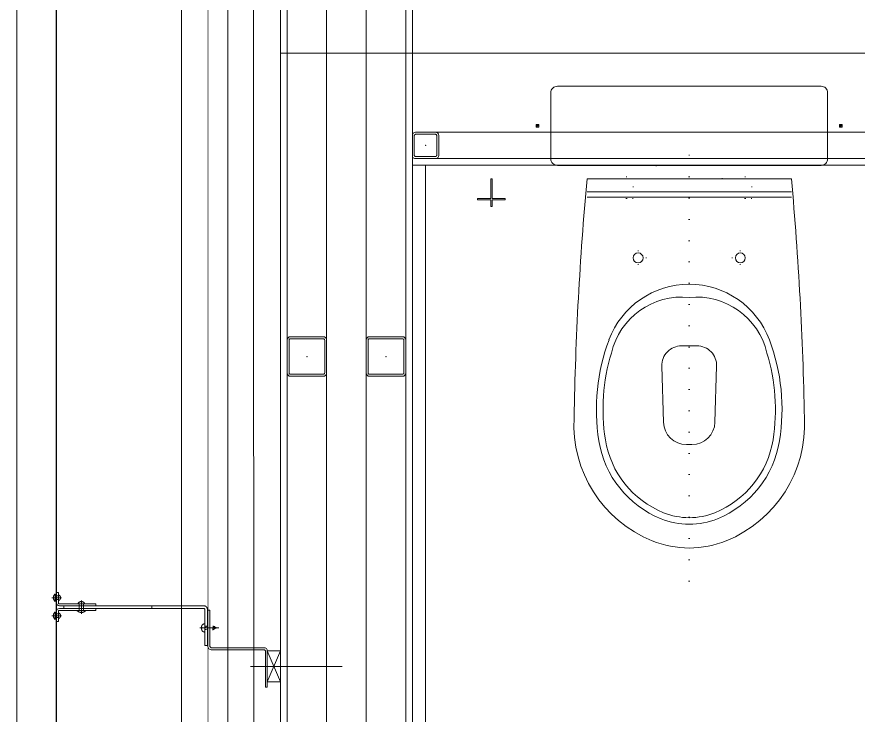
# Model space of a CAD drawing. Extents: x -2598 to 23780, y 0 to 8114.
# Drawn here: x 1122.5 to 1250.1, y 433.6 to 539.5 of the extents above; entities that cross this region are included whole.
import ezdxf

# ---------------------------------------------------------------- set-up
doc = ezdxf.new("R2010")
doc.units = 0
doc.header["$LTSCALE"] = 25
doc.header["$MEASUREMENT"] = 0
doc.linetypes.add('DOT2', pattern=[0.125, 0, -0.125])
doc.layers.get('0').update_dxf_attribs({"color": 9, "lineweight": 9})
for name, color, linetype, lineweight in [('05', 9, 'Continuous', 9), ('05V', 9, 'Continuous', 9), ('06D', 9, 'Continuous', 9), ('10', 9, 'Continuous', 9), ('11', 9, 'Continuous', 9), ('33', 9, 'BATTING', 9), ('35', 9, 'Continuous', 9), ('40B', 9, 'Continuous', 9)]:
    doc.layers.add(name, color=color, linetype=linetype, lineweight=lineweight)
doc.linetypes.add('BATTING', pattern='A,0.0001,-0.1,[134,ltypeshp.shx,S=0.1,R=0,X=-0.1,Y=0],-0.2,[134,ltypeshp.shx,S=0.1,R=180,X=0.1,Y=0],-0.1', length=0.4001)

# ---------------------------------------------------------------- blocks, each defined once
blk = doc.blocks.new('Prf-40x40')
for points in [[(1.5, -2), (-1.5, -2, -0.414214), (-2, -1.5), (-2, 1.5, -0.414214), (-1.5, 2), (1.5, 2, -0.414214), (2, 1.5), (2, -1.5, -0.414214)], [(1.5, -1.7), (-1.5, -1.7, -0.414214), (-1.7, -1.5), (-1.7, 1.5, -0.414214), (-1.5, 1.7), (1.5, 1.7, -0.414214), (1.7, 1.5), (1.7, -1.5, -0.414214)]]:
    blk.add_lwpolyline(points, format="xyb", close=True)
blk.add_point((0, 0))
blk = doc.blocks.new('p-san-klo07')
at = {"linetype": 'DOT2'}
for p, q in [((0, -75.02), (0, -9.02)), ((-7.75, -24.93), (-7.75, -26.02)), ((7.75, -24.93), (7.75, -26.02)), ((-6.49, -26.02), (-8.95, -26.02)), ((-7.75, -27.1), (-7.75, -26.02)), ((6.49, -26.02), (8.95, -26.02)), ((7.75, -27.1), (7.75, -26.02))]:
    blk.add_line(p, q, dxfattribs=at)
for p, q in [((0, -16.02), (-15.5, -16.02)), ((0, -16.02), (15.5, -16.02)), ((0, -16.82), (-15.5, -16.82)), ((0, -16.82), (15.5, -16.82)), ((0, -39.36), (-1.16, -39.36)), ((0, -39.36), (1.16, -39.36)), ((-4.16, -42.45), (-3.91, -50.93)), ((4.16, -42.45), (3.91, -50.93)), ((0, -54.33), (-0.41, -54.33)), ((-0.41, -54.33), (0, -54.33)), ((0.41, -54.33), (0, -54.33)), ((0, -54.33), (0.41, -54.33))]:
    blk.add_line(p, q)
for points in [[(-20, -12), (20, -12, 0.414214), (21, -11), (21, -1, 0.414214), (20, 0), (-20, 0, 0.414214), (-21, -1), (-21, -11, 0.414214)], [(-15.5, -14.02, 0.018163), (-17.47, -50.28, 0.320529), (-5.62, -68.92, 0.096396), (0, -70.02, 0.096396), (5.62, -68.92, 0.320529), (17.47, -50.28, 0.018163), (15.5, -14.02)]]:
    blk.add_lwpolyline(points, format="xyb", close=True)
for points in [[(-9.5, -12), (-9.5, -17), (-8.5, -17), (-8.5, -12)], [(8.5, -12), (8.5, -17), (9.5, -17), (9.5, -12)]]:
    blk.add_lwpolyline(points, dxfattribs=at)
blk.add_lwpolyline([(-5, -14.02), (-5, -12.02), (5, -12.02), (5, -14.02)], close=True, dxfattribs=at)
for centre, radius, start, end in [((-7.75, -26.02), 0.75, 0, 180), ((7.75, -26.02), 0.75, 0, 180), ((-7.75, -26.02), 0.75, 180, 0), ((7.75, -26.02), 0.75, 180, 0), ((0, -43.02), 13, 90, 159.4201), ((0, -43.02), 13, 20.5799, 90), ((-1.09, -42.96), 11, 84.3176, 166.8067), ((1.09, -42.96), 11, 13.1933, 95.6824), ((15.92, -48.99), 30, 159.4201, 189.1281), ((-1.16, -42.36), 3, 90, 181.707), ((1.16, -42.36), 3, 358.293, 90), ((-15.92, -48.99), 30, 350.8719, 20.5799), ((15.92, -48.99), 29, 162.8727, 189.1281), ((-15.92, -48.99), 29, 350.8719, 17.1273), ((-0.41, -50.83), 3.5, 181.707, 270), ((0.41, -50.83), 3.5, 270, 358.293), ((1.5, -51.31), 14.4, 189.1281, 247.9757), ((-1.5, -51.31), 14.4, 292.0243, 350.8719), ((1.5, -51.31), 15.4, 189.1281, 247.9757), ((-1.5, -51.31), 15.4, 292.0243, 350.8719), ((0, -55.02), 10.4, 247.9757, 270), ((0, -55.02), 10.4, 270, 292.0243), ((0, -55.02), 11.4, 247.9757, 270), ((0, -55.02), 11.4, 270, 292.0243)]:
    blk.add_arc(centre, radius, start, end)
at = {"layer": '05'}
blk.add_lwpolyline([(29.9, -14.02), (29.9, -17.02), (27.9, -17.02), (27.9, -17.22), (29.9, -17.22), (29.9, -18.22), (30.1, -18.22), (30.1, -17.22), (32.1, -17.22), (32.1, -17.02), (30.1, -17.02), (30.1, -14.02), (29.9, -14.02)], dxfattribs=at)
at = {"xscale": 0.1, "yscale": 0.1, "zscale": 0.1}
for p in [(-23, -6), (23, -6)]:
    blk.add_blockref('Prf-40x40', p, dxfattribs=at)
blk = doc.blocks.new('p- alum kaplama profil')
at = {"lineweight": 13}
blk.add_lwpolyline([(7.12, 12.59), (7.12, 26.49)], dxfattribs=at)
at = {"lineweight": 5}
blk.add_lwpolyline([(9.44, 15.16), (4.79, 15.16), (4.79, 17.16), (9.44, 17.16)], close=True, dxfattribs=at)
for points in [[(4.79, 15.16), (9.44, 17.16)], [(9.44, 15.16), (4.79, 17.16)]]:
    blk.add_lwpolyline(points, dxfattribs=at)
at = {"lineweight": 18}
blk.add_lwpolyline([(4.09, 6.16), (-1.41, 6.16), (-1.41, 6.46), (4.09, 6.46, 0.414214), (4.29, 6.66), (4.29, 14.66, -0.414214), (4.79, 15.16), (10.29, 15.16), (10.29, 14.86), (4.79, 14.86, 0.414214), (4.59, 14.66), (4.59, 6.66, -0.414214)], format="xyb", close=True, dxfattribs=at)
blk.add_lwpolyline([(-2.06, 5.56), (-2.06, -2.34), (-2.06, -15.69), (-1.66, -15.69), (-1.66, -2.34), (-1.66, 5.56), (-1.66, 5.56), (-1.66, 5.57), (-1.66, 5.57), (-1.66, 5.58), (-1.66, 5.58), (-1.65, 5.59), (-1.65, 5.59), (-1.65, 5.59), (-1.65, 5.6), (-1.65, 5.6), (-1.64, 5.61), (-1.64, 5.61), (-1.64, 5.62), (-1.64, 5.62), (-1.63, 5.62), (-1.63, 5.63), (-1.63, 5.63), (-1.62, 5.63), (-1.62, 5.64), (-1.61, 5.64), (-1.61, 5.64), (-1.61, 5.64), (-1.6, 5.65), (-1.6, 5.65), (-1.59, 5.65), (-1.59, 5.65), (-1.58, 5.65), (-1.58, 5.65), (-1.57, 5.66), (-1.57, 5.66), (-1.56, 5.66), (-1.56, 5.66), (3.94, 5.66), (3.94, 6.06), (-1.56, 6.06), (-1.58, 6.06), (-1.61, 6.05), (-1.63, 6.05), (-1.66, 6.05), (-1.68, 6.04), (-1.7, 6.03), (-1.73, 6.03), (-1.75, 6.02), (-1.77, 6.01), (-1.79, 6), (-1.82, 5.99), (-1.84, 5.97), (-1.86, 5.96), (-1.88, 5.94), (-1.89, 5.93), (-1.91, 5.91), (-1.93, 5.89), (-1.95, 5.87), (-1.96, 5.85), (-1.97, 5.83), (-1.99, 5.81), (-2, 5.79), (-2.01, 5.77), (-2.02, 5.75), (-2.03, 5.72), (-2.04, 5.7), (-2.04, 5.68), (-2.05, 5.65), (-2.05, 5.63), (-2.06, 5.61), (-2.06, 5.58)], close=True)
blk.add_lwpolyline([(-1.66, -2.34), (-2.06, -2.34)])
for points in [[(-2.36, -10.84), (-2.36, -16.39), (-2.36, -16.39, -0.414214), (-2.51, -16.54), (-2.51, -16.54), (-4.06, -16.54), (-4.06, -16.84), (-2.51, -16.84), (-2.51, -16.84, 0.414214), (-2.06, -16.39), (-2.06, -10.84)], [(-1.36, -10.84), (-1.66, -10.84), (-1.66, -16.39, 0.414214), (-1.21, -16.84), (-1.21, -16.84), (0.34, -16.84), (0.34, -16.54), (-1.21, -16.54), (-1.21, -16.54, -0.414214), (-1.36, -16.39), (-1.36, -16.39)]]:
    blk.add_lwpolyline(points, format="xyb", close=True)
for points in [[(1.29, 4.93, -10), (1.29, 7.8, -10)], [(1.61, 6.87, -10), (0.98, 6.96, -10)], [(1.56, 7.05, -10), (1.02, 7.13, -10)], [(1.05, 6.91, -10), (1.29, 7.56, -10)], [(1.53, 6.82, -10), (1.29, 7.56, -10)], [(0.67, 5.66, -10), (1.91, 5.66, -10)], [(0.67, 5.66, -10), (0.67, 5.64, -10), (0.67, 5.62, -10), (0.67, 5.6, -10), (0.68, 5.58, -10), (0.68, 5.56, -10), (0.69, 5.54, -10), (0.69, 5.52, -10), (0.7, 5.5, -10), (0.7, 5.48, -10), (0.71, 5.46, -10), (0.72, 5.45, -10), (0.73, 5.43, -10), (0.74, 5.41, -10), (0.75, 5.4, -10), (0.76, 5.38, -10), (0.77, 5.36, -10), (0.79, 5.35, -10), (0.8, 5.33, -10), (0.81, 5.32, -10), (0.83, 5.31, -10), (0.84, 5.29, -10), (0.86, 5.28, -10), (0.87, 5.27, -10), (0.89, 5.26, -10), (0.91, 5.25, -10), (0.92, 5.24, -10), (0.94, 5.23, -10), (0.96, 5.22, -10), (0.98, 5.21, -10), (1, 5.21, -10), (1.02, 5.2, -10), (1.03, 5.2, -10)], [(0.96, 5.66, -10), (0.97, 5.66, -10), (0.97, 5.66, -10), (0.97, 5.66, -10), (0.98, 5.66, -10), (0.98, 5.66, -10), (0.99, 5.66, -10), (0.99, 5.66, -10), (1, 5.66, -10), (1, 5.67, -10), (1, 5.67, -10), (1.01, 5.67, -10), (1.01, 5.67, -10), (1.01, 5.67, -10), (1.02, 5.68, -10), (1.02, 5.68, -10), (1.02, 5.68, -10), (1.03, 5.69, -10), (1.03, 5.69, -10), (1.03, 5.69, -10), (1.04, 5.7, -10), (1.04, 5.7, -10), (1.04, 5.7, -10), (1.04, 5.71, -10), (1.04, 5.71, -10), (1.05, 5.72, -10), (1.05, 5.72, -10), (1.05, 5.72, -10), (1.05, 5.73, -10), (1.05, 5.73, -10), (1.05, 5.74, -10), (1.05, 5.74, -10), (1.05, 5.75, -10)], [(1.33, 5.85, -10), (0.98, 5.88, -10)], [(1.03, 5.2, -10), (1.04, 5.2, -10), (1.05, 5.19, -10), (1.05, 5.19, -10), (1.06, 5.19, -10), (1.06, 5.19, -10), (1.07, 5.19, -10), (1.07, 5.19, -10), (1.08, 5.19, -10), (1.08, 5.19, -10), (1.09, 5.19, -10), (1.09, 5.18, -10), (1.1, 5.18, -10), (1.1, 5.18, -10), (1.11, 5.18, -10), (1.11, 5.18, -10), (1.12, 5.18, -10), (1.12, 5.18, -10), (1.13, 5.18, -10), (1.13, 5.18, -10), (1.14, 5.18, -10), (1.15, 5.18, -10), (1.15, 5.18, -10), (1.16, 5.17, -10), (1.16, 5.17, -10), (1.17, 5.17, -10), (1.17, 5.17, -10), (1.18, 5.17, -10), (1.18, 5.17, -10), (1.19, 5.17, -10), (1.19, 5.17, -10), (1.2, 5.17, -10), (1.2, 5.17, -10)], [(1.05, 5.83, -10), (1.05, 6.01, -10)], [(1.05, 5.75, -10), (1.05, 5.83, -10)], [(1.2, 5.17, -10), (1.2, 5.2, -10)], [(1.38, 5.2, -10), (1.2, 5.2, -10)], [(1.29, 6.16, -10), (1.29, 6.26, -10)], [(1.38, 5.17, -10), (1.38, 5.2, -10)], [(1.38, 5.17, -10), (1.38, 5.17, -10), (1.39, 5.17, -10), (1.39, 5.17, -10), (1.4, 5.17, -10), (1.41, 5.17, -10), (1.41, 5.17, -10), (1.42, 5.17, -10), (1.42, 5.17, -10), (1.43, 5.17, -10), (1.43, 5.18, -10), (1.44, 5.18, -10), (1.44, 5.18, -10), (1.45, 5.18, -10), (1.45, 5.18, -10), (1.46, 5.18, -10), (1.46, 5.18, -10), (1.47, 5.18, -10), (1.47, 5.18, -10), (1.48, 5.18, -10), (1.48, 5.18, -10), (1.49, 5.18, -10), (1.5, 5.19, -10), (1.5, 5.19, -10), (1.51, 5.19, -10), (1.51, 5.19, -10), (1.52, 5.19, -10), (1.52, 5.19, -10), (1.53, 5.19, -10), (1.53, 5.19, -10), (1.54, 5.19, -10), (1.54, 5.2, -10), (1.55, 5.2, -10)], [(1.53, 5.75, -10), (1.53, 5.92, -10)], [(1.53, 5.75, -10), (1.53, 5.74, -10), (1.53, 5.74, -10), (1.53, 5.73, -10), (1.53, 5.73, -10), (1.53, 5.72, -10), (1.54, 5.72, -10), (1.54, 5.72, -10), (1.54, 5.71, -10), (1.54, 5.71, -10), (1.54, 5.7, -10), (1.54, 5.7, -10), (1.55, 5.7, -10), (1.55, 5.69, -10), (1.55, 5.69, -10), (1.55, 5.69, -10), (1.56, 5.68, -10), (1.56, 5.68, -10), (1.56, 5.68, -10), (1.57, 5.67, -10), (1.57, 5.67, -10), (1.58, 5.67, -10), (1.58, 5.67, -10), (1.58, 5.67, -10), (1.59, 5.66, -10), (1.59, 5.66, -10), (1.6, 5.66, -10), (1.6, 5.66, -10), (1.6, 5.66, -10), (1.61, 5.66, -10), (1.61, 5.66, -10), (1.62, 5.66, -10), (1.62, 5.66, -10)], [(1.55, 5.2, -10), (1.57, 5.2, -10), (1.59, 5.21, -10), (1.6, 5.21, -10), (1.62, 5.22, -10), (1.64, 5.23, -10), (1.66, 5.24, -10), (1.68, 5.25, -10), (1.69, 5.26, -10), (1.71, 5.27, -10), (1.73, 5.28, -10), (1.74, 5.29, -10), (1.76, 5.31, -10), (1.77, 5.32, -10), (1.78, 5.33, -10), (1.8, 5.35, -10), (1.81, 5.36, -10), (1.82, 5.38, -10), (1.83, 5.4, -10), (1.84, 5.41, -10), (1.85, 5.43, -10), (1.86, 5.45, -10), (1.87, 5.46, -10), (1.88, 5.48, -10), (1.89, 5.5, -10), (1.89, 5.52, -10), (1.9, 5.54, -10), (1.9, 5.56, -10), (1.9, 5.58, -10), (1.91, 5.6, -10), (1.91, 5.62, -10), (1.91, 5.64, -10), (1.91, 5.66, -10)], [(-2.36, -12.52, 0), (-2.4, -12.53, 0), (-2.43, -12.56, 0), (-2.47, -12.58, 0), (-2.5, -12.6, 0), (-2.53, -12.63, 0), (-2.56, -12.66, 0), (-2.59, -12.69, 0), (-2.61, -12.73, 0), (-2.63, -12.76, 0), (-2.65, -12.8, 0), (-2.67, -12.84, 0), (-2.68, -12.88, 0), (-2.69, -12.92, 0), (-2.7, -12.96, 0), (-2.71, -13, 0), (-2.71, -13.04, 0), (-2.71, -13.08, 0), (-2.7, -13.13, 0), (-2.69, -13.17, 0), (-2.68, -13.21, 0), (-2.67, -13.25, 0), (-2.65, -13.28, 0), (-2.63, -13.32, 0), (-2.61, -13.36, 0), (-2.59, -13.39, 0), (-2.56, -13.42, 0), (-2.53, -13.45, 0), (-2.5, -13.48, 0), (-2.47, -13.51, 0), (-2.43, -13.53, 0), (-2.4, -13.55, 0), (-2.36, -13.57, 0)], [(-2.36, -13.04, 0), (-2.36, -12.52, 0)], [(-2.36, -13.04, 0), (-2.36, -12.73, 0)], [(-2.36, -12.73, 0), (-2.36, -13.04, 0)], [(-1.36, -12.73, 0), (-2.36, -12.73, 0)], [(-1.36, -13.04, 0), (-1.36, -12.37, 0)], [(-1.36, -13.72, 0), (-1.32, -13.68, 0), (-1.29, -13.65, 0), (-1.26, -13.61, 0), (-1.23, -13.58, 0), (-1.2, -13.54, 0), (-1.18, -13.5, 0), (-1.16, -13.45, 0), (-1.14, -13.41, 0), (-1.12, -13.37, 0), (-1.1, -13.32, 0), (-1.09, -13.28, 0), (-1.08, -13.23, 0), (-1.07, -13.18, 0), (-1.06, -13.14, 0), (-1.06, -13.09, 0), (-1.06, -13.04, 0), (-1.06, -12.99, 0), (-1.06, -12.95, 0), (-1.07, -12.9, 0), (-1.08, -12.85, 0), (-1.09, -12.81, 0), (-1.1, -12.76, 0), (-1.12, -12.72, 0), (-1.14, -12.67, 0), (-1.16, -12.63, 0), (-1.18, -12.59, 0), (-1.2, -12.55, 0), (-1.23, -12.51, 0), (-1.26, -12.47, 0), (-1.29, -12.43, 0), (-1.32, -12.4, 0), (-1.36, -12.37, 0)], [(-2.86, -13.04, 0), (-0.86, -13.04, 0)], [(-2.36, -13.04, 0), (-2.36, -13.36, 0)], [(-2.36, -13.04, 0), (-2.36, -13.57, 0)], [(-2.36, -13.36, 0), (-2.36, -13.04, 0)], [(-1.36, -13.36, 0), (-2.36, -13.36, 0)], [(-1.36, -13.04, 0), (-1.36, -13.72, 0)], [(-2.85, -16.54, 0), (-2.86, -16.51, 0), (-2.87, -16.47, 0), (-2.89, -16.44, 0), (-2.91, -16.41, 0), (-2.93, -16.38, 0), (-2.96, -16.35, 0), (-2.98, -16.33, 0), (-3.01, -16.31, 0), (-3.04, -16.29, 0), (-3.07, -16.27, 0), (-3.11, -16.25, 0), (-3.14, -16.24, 0), (-3.18, -16.23, 0), (-3.21, -16.22, 0), (-3.25, -16.22, 0), (-3.29, -16.22, 0), (-3.32, -16.22, 0), (-3.36, -16.22, 0), (-3.39, -16.23, 0), (-3.43, -16.24, 0), (-3.46, -16.25, 0), (-3.5, -16.27, 0), (-3.53, -16.29, 0), (-3.56, -16.31, 0), (-3.59, -16.33, 0), (-3.61, -16.35, 0), (-3.64, -16.38, 0), (-3.66, -16.41, 0), (-3.68, -16.44, 0), (-3.7, -16.47, 0), (-3.71, -16.51, 0), (-3.73, -16.54, 0)], [(-3.29, -16.54, 0), (-3.73, -16.54, 0)], [(-3.29, -16.54, 0), (-3.55, -16.54, 0)], [(-3.55, -16.54, 0), (-3.29, -16.54, 0)], [(-3.55, -17.04, 0), (-3.55, -16.54, 0)], [(-3.29, -17.54, 0), (-3.29, -16.04, 0)], [(-3.29, -16.54, 0), (-2.85, -16.54, 0)], [(-3.29, -16.54, 0), (-3.03, -16.54, 0)], [(-3.03, -16.54, 0), (-3.29, -16.54, 0)], [(-3.03, -17.04, 0), (-3.03, -16.54, 0)], [(-1, -16.54, 0), (-0.98, -16.51, 0), (-0.97, -16.47, 0), (-0.95, -16.44, 0), (-0.93, -16.41, 0), (-0.91, -16.38, 0), (-0.88, -16.35, 0), (-0.86, -16.33, 0), (-0.83, -16.31, 0), (-0.8, -16.29, 0), (-0.77, -16.27, 0), (-0.73, -16.25, 0), (-0.7, -16.24, 0), (-0.66, -16.23, 0), (-0.63, -16.22, 0), (-0.59, -16.22, 0), (-0.56, -16.22, 0), (-0.52, -16.22, 0), (-0.48, -16.22, 0), (-0.45, -16.23, 0), (-0.41, -16.24, 0), (-0.38, -16.25, 0), (-0.34, -16.27, 0), (-0.31, -16.29, 0), (-0.28, -16.31, 0), (-0.25, -16.33, 0), (-0.23, -16.35, 0), (-0.2, -16.38, 0), (-0.18, -16.41, 0), (-0.16, -16.44, 0), (-0.14, -16.47, 0), (-0.13, -16.51, 0), (-0.12, -16.54, 0)], [(-0.56, -16.54, 0), (-1, -16.54, 0)], [(-0.56, -16.54, 0), (-0.82, -16.54, 0)], [(-0.82, -16.54, 0), (-0.56, -16.54, 0)], [(-0.82, -17.04, 0), (-0.82, -16.54, 0)], [(-0.56, -17.54, 0), (-0.56, -16.04, 0)], [(-0.56, -16.54, 0), (-0.3, -16.54, 0)], [(-0.56, -16.54, 0), (-0.12, -16.54, 0)], [(-0.3, -16.54, 0), (-0.56, -16.54, 0)], [(-0.3, -17.04, 0), (-0.3, -16.54, 0)], [(-3.84, -17.04, 0), (-3.81, -17.07, 0), (-3.78, -17.1, 0), (-3.75, -17.12, 0), (-3.72, -17.15, 0), (-3.69, -17.17, 0), (-3.66, -17.19, 0), (-3.62, -17.21, 0), (-3.59, -17.23, 0), (-3.55, -17.24, 0), (-3.52, -17.26, 0), (-3.48, -17.27, 0), (-3.44, -17.28, 0), (-3.4, -17.28, 0), (-3.36, -17.29, 0), (-3.32, -17.29, 0), (-3.29, -17.29, 0), (-3.25, -17.29, 0), (-3.21, -17.29, 0), (-3.17, -17.28, 0), (-3.13, -17.28, 0), (-3.09, -17.27, 0), (-3.06, -17.26, 0), (-3.02, -17.24, 0), (-2.98, -17.23, 0), (-2.95, -17.21, 0), (-2.91, -17.19, 0), (-2.88, -17.17, 0), (-2.85, -17.15, 0), (-2.82, -17.12, 0), (-2.79, -17.1, 0), (-2.76, -17.07, 0), (-2.73, -17.04, 0)], [(-3.29, -17.04, 0), (-3.84, -17.04, 0)], [(-3.29, -17.04, 0), (-2.73, -17.04, 0)], [(-0.56, -17.04, 0), (-1.11, -17.04, 0)], [(0, -17.04, 0), (-0.03, -17.07, 0), (-0.06, -17.1, 0), (-0.09, -17.12, 0), (-0.12, -17.15, 0), (-0.15, -17.17, 0), (-0.18, -17.19, 0), (-0.22, -17.21, 0), (-0.25, -17.23, 0), (-0.29, -17.24, 0), (-0.33, -17.26, 0), (-0.36, -17.27, 0), (-0.4, -17.28, 0), (-0.44, -17.28, 0), (-0.48, -17.29, 0), (-0.52, -17.29, 0), (-0.56, -17.29, 0), (-0.59, -17.29, 0), (-0.63, -17.29, 0), (-0.67, -17.28, 0), (-0.71, -17.28, 0), (-0.75, -17.27, 0), (-0.79, -17.26, 0), (-0.82, -17.24, 0), (-0.86, -17.23, 0), (-0.89, -17.21, 0), (-0.93, -17.19, 0), (-0.96, -17.17, 0), (-0.99, -17.15, 0), (-1.02, -17.12, 0), (-1.05, -17.1, 0), (-1.08, -17.07, 0), (-1.11, -17.04, 0)], [(-0.56, -17.04, 0), (0, -17.04, 0)]]:
    blk.add_polyline3d(points)
blk = doc.blocks.new('prf-60x60')
for points in [[(-2.5, -6), (2.5, -6, 0.414214), (3, -5.5), (3, -0.5, 0.414214), (2.5, 0), (-2.5, 0, 0.414214), (-3, -0.5), (-3, -5.5, 0.414214)], [(-2.5, -5.7), (2.5, -5.7, 0.414214), (2.7, -5.5), (2.7, -0.5, 0.414214), (2.5, -0.3), (-2.5, -0.3, 0.414214), (-2.7, -0.5), (-2.7, -5.5, 0.414214)]]:
    blk.add_lwpolyline(points, format="xyb", close=True)
at = {"color": 252}
blk.add_point((0, -3), dxfattribs=at)
blk = doc.blocks.new('p-zemin kat')
at = {"layer": '06D'}
for points in [[(1719.26, 285), (1122.5, 285), (1122.5, 1420)], [(1719.26, 310), (1147.5, 310), (1147.5, 824.8)], [(1719.26, 316.79), (1154.5, 316.77), (1154.5, 825), (1162.5, 825)], [(1175.5, 425), (1175.5, 818), (1169.5, 818), (1169.5, 332), (1692.56, 332), (1692.56, 338), (1262.5, 338)], [(1147.5, 325), (1147.5, 579.77)], [(1392.5, 503.5), (1392.5, 522), (1183, 522)]]:
    blk.add_lwpolyline(points, dxfattribs=at)
at = {"layer": '10'}
for points, const_width in [([(1719.26, 291), (1128.5, 291), (1128.5, 1420.16)], 0.2), ([(1719.26, 314), (1151.5, 314), (1151.5, 831.63)], 0.1), ([(1151.5, 325), (1151.5, 579.77)], 0.1)]:
    blk.add_lwpolyline(points, dxfattribs=dict(at, const_width=const_width))
at = {"layer": '11'}
for points in [[(1182.5, 425), (1182.5, 825), (1162.5, 825), (1162.5, 325), (1699.56, 325), (1699.56, 345), (1262.5, 345)], [(1181.5, 425), (1181.5, 824), (1163.5, 824), (1163.5, 326), (1698.56, 326), (1698.56, 344), (1262.5, 344)], [(1182.5, 518), (1182.5, 517), (1387.5, 517), (1387.5, 517), (1387.5, 517), (1387.5, 517), (1387.5, 517), (1387.5, 502), (1397.5, 502), (1397.5, 610), (1387.5, 610), (1387.5, 550), (1387.5, 550), (1387.5, 550), (1387.5, 550), (1387.5, 550), (1202.5, 550), (1202.5, 720), (1387.5, 720), (1387.5, 710), (1397.5, 710), (1397.5, 735), (1182.5, 735)], [(1184.5, 518), (1184.5, 518), (1388.5, 518), (1388.5, 503), (1396.5, 503), (1396.5, 609), (1388.5, 609), (1388.5, 549), (1201.5, 549), (1201.5, 721), (1388.5, 721), (1388.5, 711), (1396.5, 711), (1396.5, 734), (1182.5, 734)]]:
    blk.add_lwpolyline(points, dxfattribs=at)
at = {"layer": '33', "ltscale": 0.4}
blk.add_lwpolyline([(1719.26, 321), (1158.5, 321), (1158.25, 827.22)], dxfattribs=at)
at = {"layer": '35'}
blk.add_lwpolyline([(1387.5, 347), (1264.5, 347), (1264.5, 427), (1184.5, 427), (1184.5, 517), (1387.5, 517)], close=True, dxfattribs=at)
at = {"layer": '40B'}
for points in [[(1392.5, 730), (1392.5, 534), (1162.5, 534), (1162.5, 730)], [(1392.5, 534), (1392.5, 325), (1162.5, 325), (1162.5, 534)]]:
    blk.add_lwpolyline(points, close=True, dxfattribs=at)
at = {"layer": '10', "xscale": -1}
blk.add_blockref('Prf-40x40', (1184.5, 520), dxfattribs=at)
at = {"layer": '10'}
for p in [(1166.5, 491), (1178.5, 491)]:
    blk.add_blockref('prf-60x60', p, dxfattribs=at)
at = {"layer": '10', "rotation": 270}
blk.add_blockref('p- alum kaplama profil', (1145.34, 448.14), dxfattribs=at)

msp = doc.modelspace()

# ---------------------------------------------------------------- block references
at = {"layer": '05V', "xscale": -1}
msp.add_blockref('p-san-klo07', (1224.5, 528.98), dxfattribs=at)
at = {"layer": '10'}
msp.add_blockref('p-zemin kat', (0, 0), dxfattribs=at)

doc.saveas('drawing.dxf')
